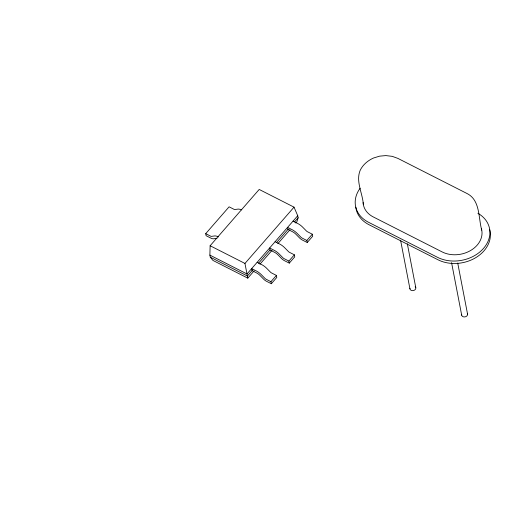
<?xml version="1.0" encoding="UTF-8"?>
<svg xmlns="http://www.w3.org/2000/svg" width="516" height="516" viewBox="0 0 516 516"><rect width="100%" height="100%" fill="white"/><g stroke="black" fill="none" stroke-linecap="round" stroke-linejoin="round"><path stroke-width="0.77" d="M254.117 270.868L247.79 278.137L212.96 260.438L210.276 257.149L209.883 255.11L210.128 245.751L259.193 189.449L294.03 207.148L297.732 215.74L298.125 217.778L296.855 221.835L295.803 223.041M216.997 238.379A6.379 2.832 41.1 0 0 216.352 238.392L213.527 238.785A5.482 2.432 41.1 0 1 210.902 238.134L206.103 235.702L205.71 233.658L229.098 206.826L233.993 209.309A2.167 0.961 41.1 0 0 234.864 209.522L238.07 209.096A9.694 4.302 41.1 0 1 241.527 209.864M247.79 278.137L244.958 263.45L294.03 207.148M297.732 215.74L246.99 273.964L209.883 255.11M252.679 269.926L247.383 276.002L210.276 257.149M258.497 263.244L270.145 249.879M276.499 242.591L288.147 229.227M294.481 221.957L298.125 217.778M259.922 264.211L272.061 250.286M277.86 243.629L289.998 229.704M270.932 281.684L266.037 279.195A2.167 0.961 41.1 0 1 265.069 278.479L260.993 274.351A9.694 4.302 41.1 0 0 256.658 271.132L251.673 268.591L252.066 270.629L256.607 272.938A6.379 2.832 41.1 0 1 260.006 275.46L263.605 279.117A5.482 2.432 41.1 0 0 266.533 281.291L271.326 283.729L270.932 281.684L276.395 275.415L271.5 272.925A2.167 0.961 41.1 0 1 270.532 272.203L266.456 268.081A9.694 4.302 41.1 0 0 262.122 264.856L257.136 262.315M288.889 261.083L283.994 258.593A2.167 0.961 41.1 0 1 283.026 257.871L278.95 253.749A9.694 4.302 41.1 0 0 274.615 250.524L269.629 247.983L270.023 250.028L274.564 252.33A6.379 2.832 41.1 0 1 277.963 254.859L281.562 258.516A5.482 2.432 41.1 0 0 284.484 260.69L289.283 263.121L288.889 261.083L294.352 254.814L289.457 252.324A2.167 0.961 41.1 0 1 288.489 251.602L284.413 247.48A9.694 4.302 41.1 0 0 280.078 244.255L275.093 241.714M306.846 240.482L301.95 237.992A2.167 0.961 41.1 0 1 300.983 237.27L296.9 233.148A9.694 4.302 41.1 0 0 292.566 229.923L287.586 227.382L287.973 229.42L292.514 231.729A6.379 2.832 41.1 0 1 295.92 234.258L299.519 237.908A5.482 2.432 41.1 0 0 302.44 240.082L307.239 242.52L306.846 240.482L312.309 234.212L307.413 231.723A2.167 0.961 41.1 0 1 306.446 231L302.37 226.872A9.694 4.302 41.1 0 0 298.035 223.654L293.049 221.112M271.326 283.729L276.789 277.453L276.395 275.415M289.283 263.121L294.746 256.852L294.352 254.814M307.239 242.52L312.702 236.251L312.309 234.212M205.71 233.658L210.605 236.147A2.167 0.961 41.1 0 0 211.476 236.36L214.682 235.935A9.694 4.302 41.1 0 1 218.578 236.896M210.128 245.751L244.958 263.45M481.75 230.13C478.242 217.894 480.454 199.924 466.716 193.365L397.855 158.38L392.231 156.348L385.858 155.593L379.628 156.148L373.494 158.025C367.895 160.534 363 164.604 360.252 170.164C355.44 181.38 362.729 193.384 363.367 204.71M457.718 263.037L467.541 314.031M451.558 262.605L461.685 315.166M407.343 243.81L415.799 287.741M400.577 240.237L409.943 288.876M355.801 207.193A33.147 25.832 -10.9 0 0 369.056 224.75L437.968 259.767A33.147 25.832 -10.9 0 0 475.313 257.923A33.147 25.832 -10.9 0 0 489.69 229.601M477.887 213.263A33.147 25.832 -10.9 0 1 483.002 248.97A33.147 25.832 -10.9 0 1 437.497 257.316L368.585 222.306A33.147 25.832 -10.9 0 1 360.149 188.237M481.402 228.704A25.194 19.634 -10.9 0 1 470.74 250.441A25.194 19.634 -10.9 0 1 442.186 251.943L373.268 216.933A25.194 19.634 -10.9 0 1 363.103 202.524M415.187 286.677A2.986 2.322 -10.9 0 1 413.697 290.495A2.986 2.322 -10.9 0 1 409.93 288.27M467.322 313.457A2.986 2.322 -10.9 0 1 465.058 316.876A2.986 2.322 -10.9 0 1 461.665 314.554"/></g></svg>
